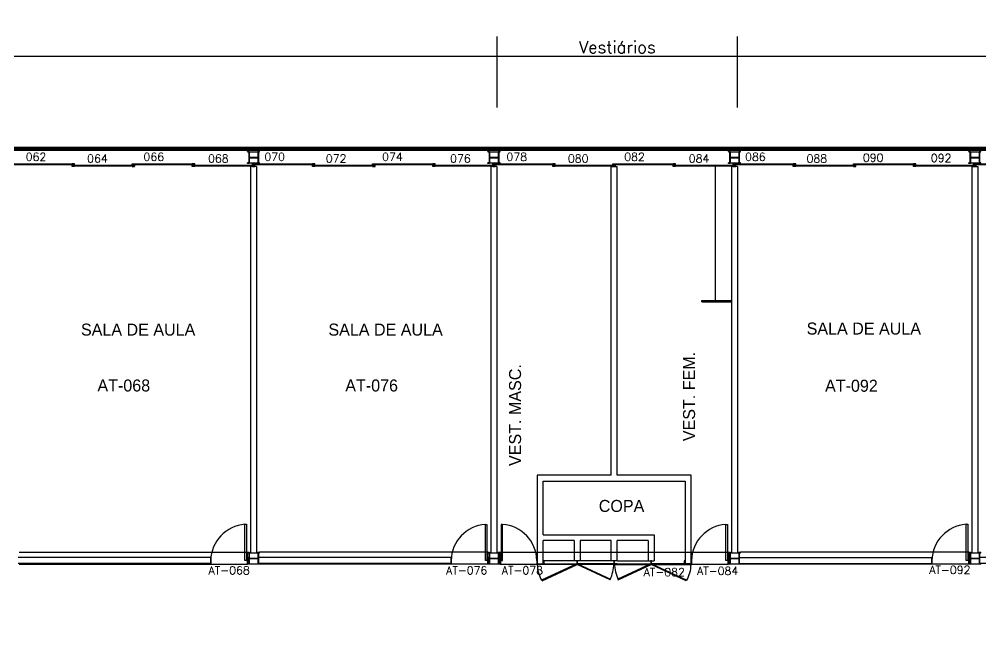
# Model space of a CAD drawing. Header units: millimetres. Extents: x 3509 to 3629, y 975 to 1006.
# Drawn here: x 3554.16 to 3578.16, y 990.52 to 1005.95 of the extents above; entities that cross this region are included whole.
import ezdxf
from ezdxf.enums import TextEntityAlignment as Align

# ---------------------------------------------------------------- set-up
doc = ezdxf.new("R2010")
doc.units = ezdxf.units.MM
for name, color, linetype in [('3', 2, 'Continuous'), ('ENDEREÇO', 2, 'Continuous'), ('MATRIZ', 2, 'Continuous'), ('MATRIZ-1', 1, 'Continuous'), ('NMOD', 2, 'Continuous'), ('TEXTO-CENTRO-CUSTO', 2, 'Continuous')]:
    doc.layers.add(name, color=color, linetype=linetype)
doc.styles.add('FONTE', font='FONTE.shx', dxfattribs={"height": 0.4})
doc.styles.add('ROMANS', font='simplex.shx', dxfattribs={"height": 0.3})
doc.styles.add('UNB-100', font='simplex.shx', dxfattribs={"height": 0.2})
doc.dimstyles.new('1', dxfattribs={"dimtxt": 0.3, "dimasz": 0.18, "dimexe": 0.5, "dimexo": 1, "dimgap": 0.08, "dimtad": 1, "dimdec": 4, "dimzin": 12, "dimdsep": 46, "dimtxsty": 'ROMANS', "dimblk1": 'NONE', "dimblk2": 'NONE', "dimsah": 1, "dimcen": 0, "dimclrd": 2, "dimclre": 2, "dimclrt": 2, "dimadec": 0, "dimazin": 0, "dimtfac": 1, "dimtdec": 4, "dimtofl": 0, "dimtmove": 2, "dimatfit": 3, "dimldrblk": 'NONE', "dimfxl": 1, "dimtolj": 1, "dimtzin": 4, "dimarcsym": 0})

# ---------------------------------------------------------------- blocks, each defined once
blk = doc.blocks.new('*D28')
at = {"layer": 'DEFPOINTS', "color": 0, "linetype": 'Continuous', "transparency": 16777216}
for p in [(3572.081, 1005.023), (3572.081, 1002.753), (3590.081, 1002.753)]:
    blk.add_point(p, dxfattribs=at)
at = {"layer": 'TEXTO-CENTRO-CUSTO', "color": 2, "linetype": 'Continuous', "lineweight": -2, "transparency": 16777216}
for p, q in [((3572.081, 1003.753), (3572.081, 1005.523)), ((3590.081, 1003.753), (3590.081, 1005.523)), ((3590.081, 1005.023), (3572.081, 1005.023))]:
    blk.add_line(p, q, dxfattribs=at)
at = {"layer": 'TEXTO-CENTRO-CUSTO', "color": 2, "linetype": 'Continuous', "transparency": 16777216, "insert": (3581.081, 1005.253), "char_height": 0.3, "attachment_point": 5, "style": 'ROMANS'}
blk.add_mtext('\\A1;Salas de Aula', dxfattribs=at)
blk = doc.blocks.new('_NONE')
at = {"color": 0, "linetype": 'ByBlock'}
blk.add_circle((0, 0), 0.25, dxfattribs=at)
blk = doc.blocks.new('*D29')
at = {"layer": 'DEFPOINTS', "color": 0, "linetype": 'Continuous', "transparency": 16777216}
for p in [(3518.079, 1005.023), (3518.079, 1002.753), (3566.088, 1002.753)]:
    blk.add_point(p, dxfattribs=at)
at = {"layer": 'TEXTO-CENTRO-CUSTO', "color": 2, "linetype": 'Continuous', "lineweight": -2, "transparency": 16777216}
for p, q in [((3518.079, 1003.753), (3518.079, 1005.523)), ((3566.088, 1003.753), (3566.088, 1005.523)), ((3566.088, 1005.023), (3518.079, 1005.023))]:
    blk.add_line(p, q, dxfattribs=at)
at = {"layer": 'TEXTO-CENTRO-CUSTO', "color": 2, "linetype": 'Continuous', "transparency": 16777216, "insert": (3542.084, 1005.253), "char_height": 0.3, "attachment_point": 5, "style": 'ROMANS'}
blk.add_mtext('\\A1;Salas de Aula', dxfattribs=at)
blk = doc.blocks.new('*D32')
at = {"layer": 'DEFPOINTS', "color": 0, "linetype": 'Continuous', "transparency": 16777216}
for p in [(3566.088, 1005.023), (3566.088, 1002.753), (3572.081, 1002.753)]:
    blk.add_point(p, dxfattribs=at)
at = {"layer": 'TEXTO-CENTRO-CUSTO', "color": 2, "linetype": 'Continuous', "lineweight": -2, "transparency": 16777216}
for p, q in [((3566.088, 1003.753), (3566.088, 1005.523)), ((3572.081, 1003.753), (3572.081, 1005.523)), ((3572.081, 1005.023), (3566.088, 1005.023))]:
    blk.add_line(p, q, dxfattribs=at)
at = {"layer": 'TEXTO-CENTRO-CUSTO', "color": 2, "linetype": 'Continuous', "transparency": 16777216, "insert": (3569.085, 1005.253), "char_height": 0.3, "attachment_point": 5, "style": 'ROMANS'}
blk.add_mtext('\\A1;Vestiários', dxfattribs=at)

msp = doc.modelspace()

# ---------------------------------------------------------------- linework, layer by layer
msp.add_lwpolyline([(3508.85567, 1002.75329), (3629.15508, 1002.75329), (3629.15508, 978.25329), (3508.85567, 978.25329)], close=True)
at = {"layer": 'MATRIZ'}
for p, q in [((3559.93067, 1002.27958), (3559.93067, 992.64092)), ((3560.08067, 1002.27958), (3559.93067, 1002.27958)), ((3560.08067, 1002.27958), (3560.08067, 992.64092)), ((3565.93067, 1002.27958), (3565.93067, 992.64092)), ((3566.08067, 1002.27958), (3565.93067, 1002.27958)), ((3566.08067, 1002.27958), (3566.08067, 992.64092)), ((3568.93067, 994.57829), (3568.93067, 1002.26568)), ((3569.08067, 1002.26568), (3568.93067, 1002.26568)), ((3569.08067, 994.57829), (3569.08067, 1002.26568)), ((3571.53067, 998.93151), (3571.53067, 1002.28128)), ((3571.93067, 1002.27958), (3571.93067, 992.64092)), ((3572.08067, 1002.27958), (3571.93067, 1002.27958)), ((3572.08067, 1002.27958), (3572.08067, 992.64092)), ((3577.93067, 1002.27958), (3577.93067, 992.64092)), ((3577.93067, 1002.27958), (3578.08067, 1002.27958)), ((3578.08067, 1002.27958), (3578.08067, 992.64092)), ((3571.19567, 998.93151), (3571.93067, 998.93151)), ((3571.19567, 998.90151), (3571.19567, 998.93151)), ((3571.19567, 998.90151), (3571.93067, 998.90151)), ((3567.08552, 994.57829), (3567.08559, 992.36462)), ((3568.93067, 994.57829), (3567.08552, 994.57829)), ((3570.92577, 994.57829), (3569.08067, 994.57829)), ((3570.92577, 992.36462), (3570.92577, 994.57829)), ((3567.23552, 994.42829), (3570.77577, 994.42829)), ((3567.23552, 993.08462), (3567.23552, 994.42829)), ((3570.77577, 994.42829), (3570.77577, 992.36462)), ((3559.79014, 993.35081), (3559.83014, 993.35081)), ((3559.79014, 992.45081), (3559.79014, 993.35081)), ((3559.83014, 993.35081), (3559.83014, 992.45081)), ((3565.79014, 993.35044), (3565.83014, 993.35044)), ((3565.79014, 992.45044), (3565.79014, 993.35044)), ((3565.83014, 993.35044), (3565.83014, 992.45044)), ((3566.2212, 993.35044), (3566.1812, 993.35044)), ((3566.1812, 993.35044), (3566.1812, 992.45044)), ((3566.2212, 992.45044), (3566.2212, 993.35044)), ((3571.79014, 993.35044), (3571.83014, 993.35044)), ((3571.79014, 992.45044), (3571.79014, 993.35044)), ((3571.83014, 993.35044), (3571.83014, 992.45044)), ((3577.79014, 993.35081), (3577.83014, 993.35081)), ((3577.79014, 992.45081), (3577.79014, 993.35081)), ((3577.83014, 993.35081), (3577.83014, 992.45081)), ((3567.23552, 993.08462), (3570.00322, 993.08462)), ((3567.23557, 992.36462), (3567.23557, 992.94529)), ((3568.00812, 992.94529), (3567.23557, 992.94529)), ((3568.00812, 992.94529), (3568.00812, 992.43958)), ((3568.93067, 992.94529), (3568.15812, 992.94529)), ((3568.15812, 992.94529), (3568.15812, 992.43958)), ((3568.93067, 992.43955), (3568.93067, 992.94323)), ((3569.85322, 992.94529), (3569.08067, 992.94529)), ((3569.08067, 992.43955), (3569.08067, 992.94523)), ((3569.85322, 992.94529), (3569.85322, 992.43958)), ((3570.00322, 993.08462), (3570.00322, 992.43958)), ((3559.85567, 992.35292), (3559.85567, 992.65292)), ((3559.85567, 992.64092), (3559.85567, 992.65292)), ((3559.85567, 992.65292), (3559.89767, 992.65292)), ((3559.85567, 992.64092), (3559.88567, 992.64092)), ((3559.88567, 992.64092), (3559.88567, 992.36492)), ((3559.89767, 992.65292), (3559.89767, 992.35292)), ((3559.89767, 992.64092), (3560.11367, 992.64092)), ((3560.11367, 992.65292), (3560.11367, 992.35292)), ((3560.11367, 992.65292), (3560.15567, 992.65292)), ((3560.12567, 992.64092), (3560.12567, 992.36492)), ((3560.12567, 992.64092), (3560.15567, 992.64092)), ((3560.15567, 992.64092), (3560.15567, 992.65292)), ((3565.85567, 992.35292), (3565.85567, 992.65292)), ((3565.85567, 992.64092), (3565.85567, 992.65292)), ((3565.85567, 992.65292), (3565.89767, 992.65292)), ((3565.85567, 992.64092), (3565.88567, 992.64092)), ((3565.88567, 992.64092), (3565.88567, 992.36492)), ((3565.89767, 992.65292), (3565.89767, 992.35292)), ((3565.89767, 992.64092), (3566.11367, 992.64092)), ((3566.11367, 992.65292), (3566.11367, 992.35292)), ((3566.11367, 992.65292), (3566.15567, 992.65292)), ((3566.12567, 992.64092), (3566.12567, 992.36492)), ((3566.12567, 992.64092), (3566.15567, 992.64092)), ((3566.15567, 992.35292), (3566.15567, 992.65292)), ((3566.15567, 992.64092), (3566.15567, 992.65292)), ((3571.85567, 992.35292), (3571.85567, 992.65292)), ((3571.85567, 992.64092), (3571.85567, 992.65292)), ((3571.85567, 992.65292), (3571.89767, 992.65292)), ((3571.85567, 992.64092), (3571.88567, 992.64092)), ((3571.88567, 992.64092), (3571.88567, 992.36492)), ((3571.89767, 992.65292), (3571.89767, 992.35292)), ((3571.89767, 992.64092), (3572.11367, 992.64092)), ((3572.11367, 992.65292), (3572.11367, 992.35292)), ((3572.11367, 992.65292), (3572.15567, 992.65292)), ((3572.12567, 992.64092), (3572.12567, 992.36492)), ((3572.12567, 992.64092), (3572.15567, 992.64092)), ((3572.15567, 992.64092), (3572.15567, 992.65292)), ((3577.85567, 992.65292), (3577.89767, 992.65292)), ((3577.85567, 992.64092), (3577.85567, 992.65292)), ((3577.85567, 992.64092), (3577.88567, 992.64092)), ((3577.85567, 992.64092), (3577.85567, 992.36492)), ((3577.88567, 992.64092), (3577.88567, 992.36492)), ((3577.89767, 992.65292), (3577.89767, 992.35292)), ((3577.89767, 992.64092), (3578.11367, 992.64092)), ((3578.11367, 992.65292), (3578.11367, 992.35292)), ((3578.11367, 992.65292), (3578.15567, 992.65292)), ((3578.12567, 992.64092), (3578.12567, 992.36492)), ((3578.12567, 992.64092), (3578.15567, 992.64092)), ((3578.15567, 992.64092), (3578.15567, 992.65292)), ((3558.92577, 992.52492), (3554.12567, 992.52492)), ((3558.92577, 992.52492), (3558.92577, 992.37492)), ((3558.93077, 992.53124), (3558.93077, 992.37124)), ((3558.93077, 992.53124), (3558.93577, 992.53124)), ((3558.93577, 992.53124), (3558.93577, 992.37124)), ((3559.83014, 992.45081), (3559.79014, 992.45081)), ((3559.84567, 992.53124), (3559.85067, 992.53124)), ((3559.84567, 992.53124), (3559.84567, 992.37124)), ((3559.85067, 992.53124), (3559.85067, 992.37124)), ((3559.89767, 992.50892), (3560.11367, 992.50892)), ((3559.89767, 992.49692), (3560.11367, 992.49692)), ((3564.92577, 992.52492), (3560.12567, 992.52492)), ((3564.92577, 992.52492), (3564.92577, 992.37492)), ((3564.93077, 992.53086), (3564.93077, 992.37086)), ((3564.93077, 992.53086), (3564.93577, 992.53086)), ((3564.93577, 992.53086), (3564.93577, 992.37086)), ((3565.83014, 992.45044), (3565.79014, 992.45044)), ((3565.84567, 992.53086), (3565.85067, 992.53086)), ((3565.84567, 992.53086), (3565.84567, 992.37086)), ((3565.85067, 992.53086), (3565.85067, 992.37086)), ((3565.89767, 992.50892), (3566.11367, 992.50892)), ((3565.89767, 992.49692), (3566.11367, 992.49692)), ((3566.16567, 992.53086), (3566.16067, 992.53086)), ((3566.16067, 992.53086), (3566.16067, 992.37086)), ((3566.16567, 992.53086), (3566.16567, 992.37086)), ((3566.1812, 992.45044), (3566.2212, 992.45044)), ((3567.08057, 992.53086), (3567.07557, 992.53086)), ((3567.07557, 992.53086), (3567.07557, 992.37086)), ((3567.08057, 992.53086), (3567.08057, 992.37086)), ((3567.23557, 992.43962), (3567.23557, 992.36462)), ((3567.25557, 992.43962), (3567.23557, 992.43962)), ((3568.00812, 992.43952), (3567.25557, 992.43962)), ((3567.25557, 992.36468), (3567.25557, 992.43962)), ((3568.15812, 992.43958), (3568.00812, 992.43958)), ((3568.07312, 992.43958), (3568.07312, 992.36458)), ((3568.09312, 992.43958), (3568.07312, 992.43958)), ((3568.09312, 992.36465), (3568.09312, 992.43958)), ((3568.93067, 992.43955), (3568.15812, 992.43958)), ((3569.08067, 992.43955), (3568.93067, 992.43955)), ((3568.99567, 992.43955), (3568.99567, 992.36455)), ((3569.01567, 992.43955), (3568.99567, 992.43955)), ((3569.01567, 992.36462), (3569.01567, 992.43955)), ((3569.08067, 992.43955), (3569.85322, 992.43958)), ((3569.85322, 992.43958), (3570.00322, 992.43958)), ((3569.91822, 992.43965), (3569.91822, 992.36465)), ((3569.93822, 992.43965), (3569.91822, 992.43965)), ((3569.93822, 992.36472), (3569.93822, 992.43965)), ((3570.75577, 992.43959), (3570.75577, 992.36459)), ((3570.77577, 992.43959), (3570.75577, 992.43959)), ((3570.77577, 992.36465), (3570.77577, 992.43959)), ((3570.93077, 992.53086), (3570.93577, 992.53086)), ((3570.93077, 992.53086), (3570.93077, 992.37086)), ((3570.93577, 992.53086), (3570.93577, 992.37086)), ((3571.83014, 992.45044), (3571.79014, 992.45044)), ((3571.84567, 992.53086), (3571.85067, 992.53086)), ((3571.84567, 992.53086), (3571.84567, 992.37086)), ((3571.85067, 992.53086), (3571.85067, 992.37086)), ((3571.89767, 992.50892), (3572.11367, 992.50892)), ((3571.89767, 992.49692), (3572.11367, 992.49692)), ((3572.12567, 992.52492), (3576.92577, 992.52492)), ((3576.92577, 992.52492), (3576.92577, 992.37492)), ((3576.93077, 992.53124), (3576.93077, 992.37124)), ((3576.93077, 992.53124), (3576.93577, 992.53124)), ((3576.93577, 992.53124), (3576.93577, 992.37124)), ((3577.83014, 992.45081), (3577.79014, 992.45081)), ((3577.84567, 992.53124), (3577.85067, 992.53124)), ((3577.84567, 992.53124), (3577.84567, 992.37124)), ((3577.85067, 992.53124), (3577.85067, 992.37124)), ((3577.89767, 992.50892), (3578.11367, 992.50892)), ((3577.89767, 992.49692), (3578.11367, 992.49692)), ((3582.92577, 992.52463), (3578.12567, 992.52463)), ((3558.92577, 992.37492), (3554.12567, 992.37492)), ((3558.93077, 992.37124), (3558.93577, 992.37124)), ((3559.84567, 992.37124), (3559.85067, 992.37124)), ((3559.88567, 992.36492), (3559.85567, 992.36492)), ((3559.89767, 992.35292), (3559.85567, 992.35292)), ((3559.89767, 992.36492), (3560.11367, 992.36492)), ((3560.15567, 992.35292), (3560.11367, 992.35292)), ((3564.92577, 992.37492), (3560.12567, 992.37492)), ((3560.15567, 992.36492), (3560.12567, 992.36492)), ((3560.15567, 992.35292), (3560.15567, 992.36492)), ((3564.93077, 992.37086), (3564.93577, 992.37086)), ((3565.84567, 992.37086), (3565.85067, 992.37086)), ((3565.88567, 992.36492), (3565.85567, 992.36492)), ((3565.85567, 992.35292), (3565.85567, 992.36492)), ((3565.89767, 992.35292), (3565.85567, 992.35292)), ((3565.89767, 992.36492), (3566.11367, 992.36492)), ((3566.15567, 992.35292), (3566.11367, 992.35292)), ((3566.15567, 992.36492), (3566.12567, 992.36492)), ((3566.15567, 992.35292), (3566.15567, 992.36492)), ((3566.16567, 992.37086), (3566.16067, 992.37086)), ((3567.08057, 992.37086), (3567.07557, 992.37086)), ((3567.08557, 992.36462), (3567.08557, 992.34462)), ((3567.08557, 992.36462), (3568.08575, 992.36462)), ((3568.08012, 992.34462), (3567.08557, 992.34462)), ((3568.07312, 992.36458), (3567.19532, 991.95949)), ((3567.20579, 991.94244), (3568.08312, 992.34726)), ((3567.25557, 992.36462), (3567.23557, 992.36462)), ((3568.07312, 992.36458), (3568.08312, 992.34726)), ((3568.09312, 992.36458), (3568.07312, 992.36458)), ((3568.08012, 992.36462), (3568.08012, 992.34462)), ((3568.09312, 992.36458), (3568.08312, 992.34726)), ((3568.9042, 991.96839), (3568.08312, 992.34726)), ((3568.08612, 992.36462), (3568.08612, 992.34462)), ((3569.00267, 992.34462), (3568.08612, 992.34462)), ((3569.08067, 992.36462), (3568.09175, 992.36462)), ((3568.09312, 992.36458), (3568.91271, 991.98635)), ((3568.93067, 992.36462), (3569.91958, 992.36462)), ((3569.01567, 992.36455), (3568.99567, 992.36455)), ((3569.00267, 992.36458), (3569.00267, 992.34458)), ((3569.00867, 992.36458), (3569.00867, 992.34458)), ((3569.00867, 992.34462), (3569.92522, 992.34462)), ((3569.91822, 992.36458), (3569.09862, 991.98635)), ((3569.10714, 991.96839), (3569.92822, 992.34726)), ((3569.93822, 992.36465), (3569.91822, 992.36465)), ((3569.91822, 992.36458), (3569.92822, 992.34726)), ((3569.92522, 992.36462), (3569.92522, 992.34462)), ((3570.92577, 992.36462), (3569.92558, 992.36462)), ((3569.93822, 992.36458), (3569.92822, 992.34726)), ((3570.80555, 991.94244), (3569.92822, 992.34726)), ((3569.93122, 992.36462), (3569.93122, 992.34462)), ((3569.93122, 992.34462), (3570.92577, 992.34462)), ((3569.93822, 992.36458), (3570.81601, 991.95949)), ((3570.77577, 992.36459), (3570.75577, 992.36459)), ((3570.93077, 992.37086), (3570.93577, 992.37086)), ((3571.84567, 992.37086), (3571.85067, 992.37086)), ((3571.88567, 992.36492), (3571.85567, 992.36492)), ((3571.89767, 992.35292), (3571.85567, 992.35292)), ((3571.89767, 992.36492), (3572.11367, 992.36492)), ((3572.15567, 992.35292), (3572.11367, 992.35292)), ((3572.12567, 992.37492), (3576.92577, 992.37492)), ((3572.15567, 992.36492), (3572.12567, 992.36492)), ((3572.15567, 992.35292), (3572.15567, 992.36492)), ((3576.93077, 992.37124), (3576.93577, 992.37124)), ((3577.84567, 992.37124), (3577.85067, 992.37124)), ((3577.85567, 992.35292), (3577.85567, 992.36492)), ((3577.88567, 992.36492), (3577.85567, 992.36492)), ((3577.89767, 992.35292), (3577.85567, 992.35292)), ((3577.89767, 992.36492), (3578.11367, 992.36492)), ((3578.15567, 992.35292), (3578.11367, 992.35292)), ((3582.92577, 992.37463), (3578.12567, 992.37463)), ((3578.15567, 992.36492), (3578.12567, 992.36492)), ((3578.15567, 992.35292), (3578.15567, 992.36492))]:
    msp.add_line(p, q, dxfattribs=at)
for centre, radius, start, end in [((3559.85959, 992.42934), 0.92408, 94.310497, 178.642288), ((3565.85959, 992.42897), 0.92408, 94.310497, 178.642288), ((3566.15174, 992.42897), 0.92408, 1.357712, 85.689503), ((3571.85959, 992.42897), 0.92408, 94.310497, 178.642288), ((3577.85959, 992.42934), 0.92408, 94.310497, 178.642288), ((3567.89757, 992.36462), 0.81225, 181.410941, 210.057733), ((3567.93985, 992.41841), 1.06418, 334.983829, 357.098971), ((3570.07149, 992.41841), 1.06418, 182.901029, 205.016171), ((3570.11377, 992.36462), 0.81225, 329.942267, 358.589059)]:
    msp.add_arc(centre, radius, start, end, dxfattribs=at)
at = {"layer": 'MATRIZ-1'}
for p, q in [((3629.15508, 1002.75329), (3508.85567, 1002.75329)), ((3591.50008, 1002.70814), (3508.85567, 1002.70814)), ((3591.50008, 1002.67814), (3508.85567, 1002.67814)), ((3559.85567, 1002.64129), (3559.85567, 1002.65329)), ((3559.85567, 1002.65329), (3559.89767, 1002.65329)), ((3559.85567, 1002.64129), (3559.88567, 1002.64129)), ((3559.88567, 1002.64129), (3559.88567, 1002.36529)), ((3559.89767, 1002.65329), (3559.89767, 1002.35329)), ((3559.89767, 1002.64129), (3560.11367, 1002.64129)), ((3559.89767, 1002.50929), (3560.11367, 1002.50929)), ((3559.89767, 1002.49729), (3560.11367, 1002.49729)), ((3560.11367, 1002.65329), (3560.11367, 1002.35329)), ((3560.11367, 1002.65329), (3560.15567, 1002.65329)), ((3560.12567, 1002.64129), (3560.12567, 1002.36529)), ((3560.12567, 1002.64129), (3560.15567, 1002.64129)), ((3560.15567, 1002.64129), (3560.15567, 1002.65329)), ((3565.85567, 1002.64129), (3565.85567, 1002.65329)), ((3565.85567, 1002.65329), (3565.89767, 1002.65329)), ((3565.85567, 1002.64129), (3565.88567, 1002.64129)), ((3565.88567, 1002.64129), (3565.88567, 1002.36529)), ((3565.89767, 1002.65329), (3565.89767, 1002.35329)), ((3565.89767, 1002.64129), (3566.11367, 1002.64129)), ((3565.89767, 1002.50929), (3566.11367, 1002.50929)), ((3565.89767, 1002.49729), (3566.11367, 1002.49729)), ((3566.11367, 1002.65329), (3566.11367, 1002.35329)), ((3566.11367, 1002.65329), (3566.15567, 1002.65329)), ((3566.12567, 1002.64129), (3566.12567, 1002.36529)), ((3566.12567, 1002.64129), (3566.15567, 1002.64129)), ((3566.15567, 1002.64129), (3566.15567, 1002.65329)), ((3571.85567, 1002.64129), (3571.85567, 1002.65329)), ((3571.85567, 1002.65329), (3571.89767, 1002.65329)), ((3571.85567, 1002.64129), (3571.88567, 1002.64129)), ((3571.88567, 1002.64129), (3571.88567, 1002.36529)), ((3571.89767, 1002.65329), (3571.89767, 1002.35329)), ((3571.89767, 1002.64129), (3572.11367, 1002.64129)), ((3571.89767, 1002.50929), (3572.11367, 1002.50929)), ((3571.89767, 1002.49729), (3572.11367, 1002.49729)), ((3572.11367, 1002.65329), (3572.11367, 1002.35329)), ((3572.11367, 1002.65329), (3572.15567, 1002.65329)), ((3572.12567, 1002.64129), (3572.12567, 1002.36529)), ((3572.12567, 1002.64129), (3572.15567, 1002.64129)), ((3572.15567, 1002.64129), (3572.15567, 1002.65329)), ((3577.85567, 1002.65329), (3577.89767, 1002.65329)), ((3577.85567, 1002.64129), (3577.85567, 1002.65329)), ((3577.85567, 1002.64129), (3577.88567, 1002.64129)), ((3577.88567, 1002.64129), (3577.88567, 1002.36529)), ((3577.89767, 1002.65329), (3577.89767, 1002.35329)), ((3577.89767, 1002.64129), (3578.11367, 1002.64129)), ((3577.89767, 1002.50929), (3578.11367, 1002.50929)), ((3577.89767, 1002.49729), (3578.11367, 1002.49729)), ((3578.11367, 1002.65329), (3578.11367, 1002.35329)), ((3578.11367, 1002.65329), (3578.15567, 1002.65329)), ((3578.12567, 1002.64129), (3578.12567, 1002.36529)), ((3578.12567, 1002.64129), (3578.15567, 1002.64129)), ((3578.15567, 1002.64129), (3578.15567, 1002.65329)), ((3555.52867, 1002.33396), (3553.98267, 1002.33396)), ((3555.52867, 1002.31796), (3553.98267, 1002.31796)), ((3555.53567, 1002.34096), (3555.47567, 1002.34096)), ((3555.47567, 1002.31096), (3555.53567, 1002.31096)), ((3555.47567, 1002.28096), (3555.47567, 1002.31096)), ((3555.53567, 1002.28096), (3555.47567, 1002.28096)), ((3557.02867, 1002.30396), (3555.48267, 1002.30396)), ((3555.48267, 1002.30396), (3555.48267, 1002.28796)), ((3557.02867, 1002.28796), (3555.48267, 1002.28796)), ((3555.52867, 1002.31796), (3555.52867, 1002.33396)), ((3555.53567, 1002.31096), (3555.53567, 1002.34096)), ((3556.97567, 1002.34096), (3557.03567, 1002.34096)), ((3556.97567, 1002.31096), (3556.97567, 1002.34096)), ((3557.03567, 1002.31096), (3556.97567, 1002.31096)), ((3556.97567, 1002.28096), (3557.03567, 1002.28096)), ((3558.52867, 1002.33396), (3556.98267, 1002.33396)), ((3556.98267, 1002.31796), (3556.98267, 1002.33396)), ((3558.52867, 1002.31796), (3556.98267, 1002.31796)), ((3557.02867, 1002.30396), (3557.02867, 1002.28796)), ((3557.03567, 1002.28096), (3557.03567, 1002.31096)), ((3558.53567, 1002.34096), (3558.47567, 1002.34096)), ((3558.47567, 1002.31096), (3558.53567, 1002.31096)), ((3558.47567, 1002.28096), (3558.47567, 1002.31096)), ((3558.53567, 1002.28096), (3558.47567, 1002.28096)), ((3560.02867, 1002.30396), (3558.48267, 1002.30396)), ((3558.48267, 1002.30396), (3558.48267, 1002.28796)), ((3560.02867, 1002.28796), (3558.48267, 1002.28796)), ((3558.52867, 1002.31796), (3558.52867, 1002.33396)), ((3558.53567, 1002.31096), (3558.53567, 1002.34096)), ((3559.88567, 1002.36529), (3559.85567, 1002.36529)), ((3559.85567, 1002.35329), (3559.85567, 1002.36529)), ((3559.89767, 1002.35329), (3559.85567, 1002.35329)), ((3559.89767, 1002.36529), (3560.11367, 1002.36529)), ((3559.97567, 1002.34096), (3560.03567, 1002.34096)), ((3559.97567, 1002.31096), (3559.97567, 1002.34096)), ((3560.03567, 1002.31096), (3559.97567, 1002.31096)), ((3559.97567, 1002.28096), (3560.03567, 1002.28096)), ((3559.98267, 1002.31796), (3559.98267, 1002.33396)), ((3561.52867, 1002.33396), (3559.98267, 1002.33396)), ((3561.52867, 1002.31796), (3559.98267, 1002.31796)), ((3560.02867, 1002.30396), (3560.02867, 1002.28796)), ((3560.03567, 1002.28096), (3560.03567, 1002.31096)), ((3560.15567, 1002.35329), (3560.11367, 1002.35329)), ((3560.15567, 1002.36529), (3560.12567, 1002.36529)), ((3560.15567, 1002.35329), (3560.15567, 1002.36529)), ((3561.53567, 1002.34096), (3561.47567, 1002.34096)), ((3561.47567, 1002.31096), (3561.53567, 1002.31096)), ((3561.47567, 1002.28096), (3561.47567, 1002.31096)), ((3561.53567, 1002.28096), (3561.47567, 1002.28096)), ((3561.48267, 1002.30396), (3561.48267, 1002.28796)), ((3563.02867, 1002.30396), (3561.48267, 1002.30396)), ((3563.02867, 1002.28796), (3561.48267, 1002.28796)), ((3561.52867, 1002.31796), (3561.52867, 1002.33396)), ((3561.53567, 1002.31096), (3561.53567, 1002.34096)), ((3562.97567, 1002.34096), (3563.03567, 1002.34096)), ((3562.97567, 1002.31096), (3562.97567, 1002.34096)), ((3563.03567, 1002.31096), (3562.97567, 1002.31096)), ((3562.97567, 1002.28096), (3563.03567, 1002.28096)), ((3564.52867, 1002.33396), (3562.98267, 1002.33396)), ((3562.98267, 1002.31796), (3562.98267, 1002.33396)), ((3564.52867, 1002.31796), (3562.98267, 1002.31796)), ((3563.02867, 1002.30396), (3563.02867, 1002.28796)), ((3563.03567, 1002.28096), (3563.03567, 1002.31096)), ((3564.53567, 1002.34096), (3564.47567, 1002.34096)), ((3564.47567, 1002.31096), (3564.53567, 1002.31096)), ((3564.47567, 1002.28096), (3564.47567, 1002.31096)), ((3564.53567, 1002.28096), (3564.47567, 1002.28096)), ((3566.02867, 1002.30396), (3564.48267, 1002.30396)), ((3564.48267, 1002.30396), (3564.48267, 1002.28796)), ((3566.02867, 1002.28796), (3564.48267, 1002.28796)), ((3564.52867, 1002.31796), (3564.52867, 1002.33396)), ((3564.53567, 1002.31096), (3564.53567, 1002.34096)), ((3565.88567, 1002.36529), (3565.85567, 1002.36529)), ((3565.85567, 1002.35329), (3565.85567, 1002.36529)), ((3565.89767, 1002.35329), (3565.85567, 1002.35329)), ((3565.89767, 1002.36529), (3566.11367, 1002.36529)), ((3565.97567, 1002.34096), (3566.03567, 1002.34096)), ((3565.97567, 1002.31096), (3565.97567, 1002.34096)), ((3566.03567, 1002.31096), (3565.97567, 1002.31096)), ((3565.97567, 1002.28096), (3566.03567, 1002.28096)), ((3565.98267, 1002.31796), (3565.98267, 1002.33396)), ((3567.52867, 1002.33396), (3565.98267, 1002.33396)), ((3567.52867, 1002.31796), (3565.98267, 1002.31796)), ((3566.02867, 1002.30396), (3566.02867, 1002.28796)), ((3566.03567, 1002.28096), (3566.03567, 1002.31096)), ((3566.15567, 1002.35329), (3566.11367, 1002.35329)), ((3566.15567, 1002.36529), (3566.12567, 1002.36529)), ((3566.15567, 1002.35329), (3566.15567, 1002.36529)), ((3567.53567, 1002.34096), (3567.47567, 1002.34096)), ((3567.47567, 1002.31096), (3567.53567, 1002.31096)), ((3567.47567, 1002.28096), (3567.47567, 1002.31096)), ((3567.53567, 1002.28096), (3567.47567, 1002.28096)), ((3567.48267, 1002.30396), (3567.48267, 1002.28796)), ((3569.02867, 1002.30396), (3567.48267, 1002.30396)), ((3569.02867, 1002.28796), (3567.48267, 1002.28796)), ((3567.52867, 1002.31796), (3567.52867, 1002.33396)), ((3567.53567, 1002.31096), (3567.53567, 1002.34096)), ((3568.97567, 1002.34096), (3569.03567, 1002.34096)), ((3568.97567, 1002.31096), (3568.97567, 1002.34096)), ((3569.03567, 1002.31096), (3568.97567, 1002.31096)), ((3568.97567, 1002.28096), (3569.03567, 1002.28096)), ((3570.52867, 1002.33396), (3568.98267, 1002.33396)), ((3568.98267, 1002.31796), (3568.98267, 1002.33396)), ((3570.52867, 1002.31796), (3568.98267, 1002.31796)), ((3569.02867, 1002.30396), (3569.02867, 1002.28796)), ((3569.03567, 1002.28096), (3569.03567, 1002.31096)), ((3570.53567, 1002.34096), (3570.47567, 1002.34096)), ((3570.47567, 1002.31096), (3570.53567, 1002.31096)), ((3570.47567, 1002.28096), (3570.47567, 1002.31096)), ((3570.53567, 1002.28096), (3570.47567, 1002.28096)), ((3572.02867, 1002.30396), (3570.48267, 1002.30396)), ((3570.48267, 1002.30396), (3570.48267, 1002.28796)), ((3572.02867, 1002.28796), (3570.48267, 1002.28796)), ((3570.52867, 1002.31796), (3570.52867, 1002.33396)), ((3570.53567, 1002.31096), (3570.53567, 1002.34096)), ((3571.88567, 1002.36529), (3571.85567, 1002.36529)), ((3571.85567, 1002.35329), (3571.85567, 1002.36529)), ((3571.89767, 1002.35329), (3571.85567, 1002.35329)), ((3571.89767, 1002.36529), (3572.11367, 1002.36529)), ((3571.97567, 1002.34096), (3572.03567, 1002.34096)), ((3571.97567, 1002.31096), (3571.97567, 1002.34096)), ((3572.03567, 1002.31096), (3571.97567, 1002.31096)), ((3571.97567, 1002.28096), (3572.03567, 1002.28096)), ((3571.98267, 1002.31796), (3571.98267, 1002.33396)), ((3573.52867, 1002.33396), (3571.98267, 1002.33396)), ((3573.52867, 1002.31796), (3571.98267, 1002.31796)), ((3572.02867, 1002.30396), (3572.02867, 1002.28796)), ((3572.03567, 1002.28096), (3572.03567, 1002.31096)), ((3572.15567, 1002.35329), (3572.11367, 1002.35329)), ((3572.15567, 1002.36529), (3572.12567, 1002.36529)), ((3572.15567, 1002.35329), (3572.15567, 1002.36529)), ((3573.53567, 1002.34096), (3573.47567, 1002.34096)), ((3573.47567, 1002.31096), (3573.53567, 1002.31096)), ((3573.47567, 1002.28096), (3573.47567, 1002.31096)), ((3573.53567, 1002.28096), (3573.47567, 1002.28096)), ((3575.02867, 1002.30396), (3573.48267, 1002.30396)), ((3573.48267, 1002.30396), (3573.48267, 1002.28796)), ((3575.02867, 1002.28796), (3573.48267, 1002.28796)), ((3573.52867, 1002.31796), (3573.52867, 1002.33396)), ((3573.53567, 1002.31096), (3573.53567, 1002.34096)), ((3574.97567, 1002.34096), (3575.03567, 1002.34096)), ((3574.97567, 1002.31096), (3574.97567, 1002.34096)), ((3575.03567, 1002.31096), (3574.97567, 1002.31096)), ((3574.97567, 1002.28096), (3575.03567, 1002.28096)), ((3574.98267, 1002.31796), (3574.98267, 1002.33396)), ((3576.52867, 1002.33396), (3574.98267, 1002.33396)), ((3576.52867, 1002.31796), (3574.98267, 1002.31796)), ((3575.02867, 1002.30396), (3575.02867, 1002.28796)), ((3575.03567, 1002.28096), (3575.03567, 1002.31096)), ((3576.53567, 1002.34096), (3576.47567, 1002.34096)), ((3576.47567, 1002.31096), (3576.53567, 1002.31096)), ((3576.47567, 1002.28096), (3576.47567, 1002.31096)), ((3576.53567, 1002.28096), (3576.47567, 1002.28096)), ((3578.02867, 1002.30396), (3576.48267, 1002.30396)), ((3576.48267, 1002.30396), (3576.48267, 1002.28796)), ((3578.02867, 1002.28796), (3576.48267, 1002.28796)), ((3576.52867, 1002.31796), (3576.52867, 1002.33396)), ((3576.53567, 1002.31096), (3576.53567, 1002.34096)), ((3577.85567, 1002.35329), (3577.85567, 1002.36529)), ((3577.88567, 1002.36529), (3577.85567, 1002.36529)), ((3577.89767, 1002.35329), (3577.85567, 1002.35329)), ((3577.89767, 1002.36529), (3578.11367, 1002.36529)), ((3577.97567, 1002.34096), (3578.03567, 1002.34096)), ((3577.97567, 1002.31096), (3577.97567, 1002.34096)), ((3578.03567, 1002.31096), (3577.97567, 1002.31096)), ((3577.97567, 1002.28096), (3578.03567, 1002.28096)), ((3579.52867, 1002.33396), (3577.98267, 1002.33396)), ((3577.98267, 1002.31796), (3577.98267, 1002.33396)), ((3579.52867, 1002.31796), (3577.98267, 1002.31796)), ((3578.02867, 1002.30396), (3578.02867, 1002.28796)), ((3578.03567, 1002.28096), (3578.03567, 1002.31096)), ((3578.15567, 1002.35329), (3578.11367, 1002.35329)), ((3578.15567, 1002.36529), (3578.12567, 1002.36529)), ((3578.15567, 1002.35329), (3578.15567, 1002.36529)), ((3554.15567, 992.65292), (3559.85567, 992.65292)), ((3565.85567, 992.65292), (3560.15567, 992.65292)), ((3566.15567, 992.65292), (3571.85567, 992.65292)), ((3577.85567, 992.65292), (3572.15567, 992.65292)), ((3554.15567, 992.35292), (3559.85567, 992.35292)), ((3565.85567, 992.35292), (3560.15567, 992.35292)), ((3566.15567, 992.35292), (3571.85567, 992.35292)), ((3577.85567, 992.35292), (3572.15567, 992.35292))]:
    msp.add_line(p, q, dxfattribs=at)

# ---------------------------------------------------------------- texts
at = {"layer": '3', "style": 'FONTE'}
for s, p in [('SALA DE AULA', (3558.55062, 998.05841)), ('SALA DE AULA', (3564.72681, 998.05841)), ('SALA DE AULA', (3576.66372, 998.08514)), ('AT-068', (3557.42304, 996.66455)), ('AT-076', (3563.60976, 996.66455)), ('AT-092', (3575.58488, 996.65772)), ('COPA', (3569.75806, 993.65956))]:
    msp.add_text(s, height=0.3, dxfattribs=at).set_placement(p, align=Align.RIGHT)
for s, p in [('VEST. FEM.', (3571.02448, 997.65358)), ('VEST. MASC.', (3566.68128, 997.34677))]:
    msp.add_text(s, height=0.3, rotation=90, dxfattribs=at).set_placement(p, align=Align.RIGHT)
at = {"layer": 'ENDEREÇO', "style": 'UNB-100'}
for s, p in [('AT-068', (3559.91022, 992.10247)), ('AT-076', (3565.84015, 992.10247)), ('AT-078', (3567.22972, 992.10285)), ('AT-082', (3570.76969, 992.06023)), ('AT-084', (3572.10207, 992.08741)), ('AT-092', (3577.89814, 992.11459))]:
    msp.add_text(s, height=0.2, dxfattribs=at).set_placement(p, align=Align.RIGHT)
at = {"layer": 'NMOD', "style": 'UNB-100'}
for s, p in [('062', (3554.83152, 1002.41814)), ('064', (3556.36526, 1002.37557)), ('066', (3557.7712, 1002.41814)), ('068', (3559.38298, 1002.37557)), ('070', (3560.78892, 1002.41814)), ('072', (3562.32266, 1002.37557)), ('074', (3563.72859, 1002.41814)), ('076', (3565.42494, 1002.37557)), ('078', (3566.83087, 1002.41814)), ('080', (3568.36461, 1002.37557)), ('082', (3569.77055, 1002.41814)), ('084', (3571.38154, 1002.37557)), ('086', (3572.78748, 1002.41814)), ('088', (3574.32122, 1002.37557)), ('090', (3575.72715, 1002.39745)), ('092', (3577.4235, 1002.38937))]:
    msp.add_text(s, height=0.2, dxfattribs=at).set_placement(p, align=Align.RIGHT)

# ---------------------------------------------------------------- dimensions: what is measured, and where the dimension line sits
at = {"layer": 'TEXTO-CENTRO-CUSTO', "linetype": 'Continuous'}
for base, p1, p2, text, picture, middle in [((3518.07943, 1005.02322), (3566.08804, 1002.75329), (3518.07943, 1002.75329), 'Salas de Aula', '*D29', (3542.08374, 1005.25322)), ((3572.08109, 1005.02322), (3590.08077, 1002.75329), (3572.08109, 1002.75329), 'Salas de Aula', '*D28', (3581.08093, 1005.25322)), ((3566.08804, 1005.02322), (3572.08109, 1002.75329), (3566.08804, 1002.75329), 'Vestiários', '*D32', (3569.08457, 1005.25322))]:
    dim = msp.add_linear_dim(base=base, p1=p1, p2=p2, text=text, dimstyle='1', dxfattribs=at)
    dim.commit()
    dim.dimension.update_dxf_attribs({"geometry": picture, "text_midpoint": middle})

doc.saveas('drawing.dxf')
